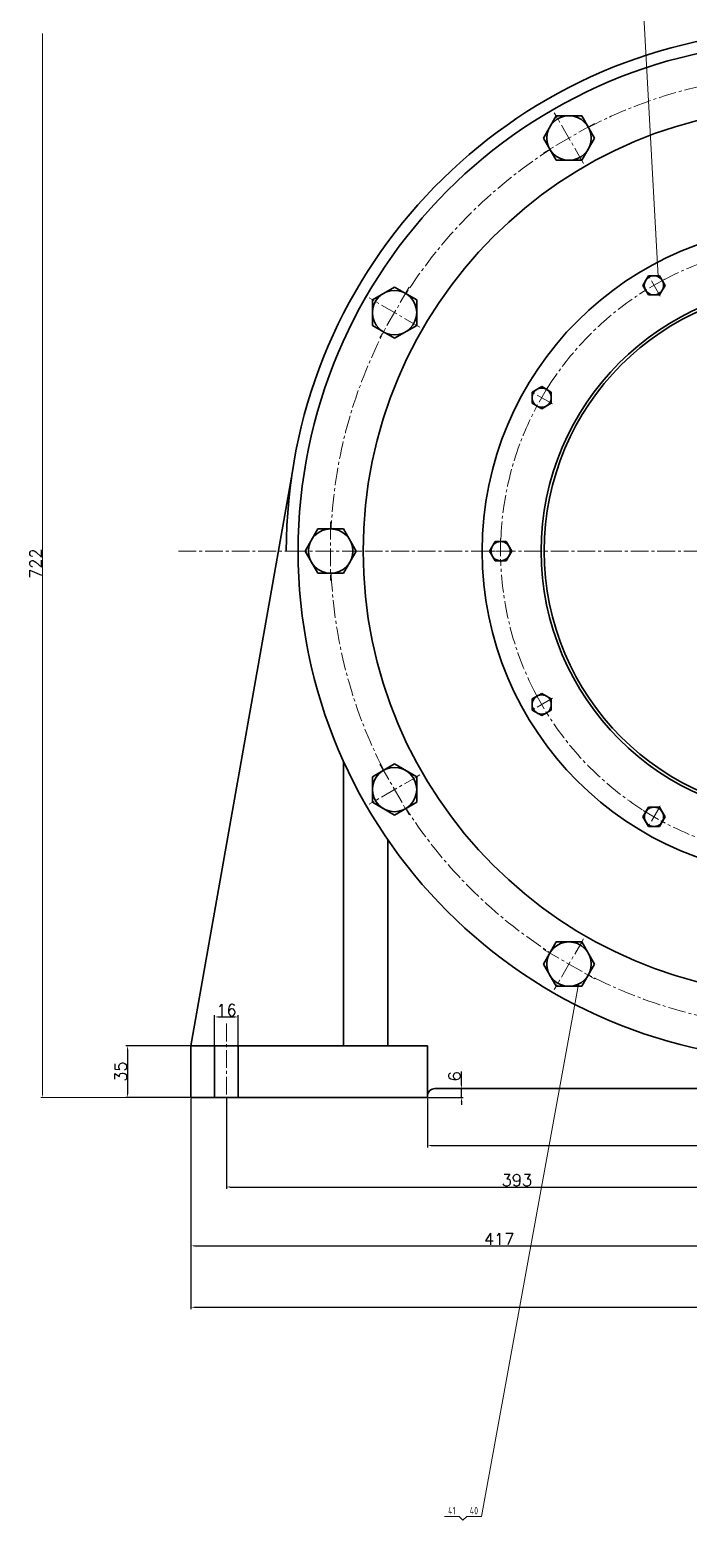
# Model space of a CAD drawing. Header units: millimetres. Extents: x -2378 to 2378, y -1682 to 1682.
# Drawn here: x 507 to 953, y 145 to 1152 of the extents above; entities that cross this region are included whole.
import ezdxf

# ---------------------------------------------------------------- set-up
doc = ezdxf.new("R2010")
doc.units = ezdxf.units.MM
doc.set_wipeout_variables(frame=1)
doc.header["$PDSIZE"] = -5
doc.linetypes.add('点画线', pattern=[18, 12, -2, 2, -2])
doc.layers.get('Defpoints').update_dxf_attribs({"lineweight": 18})
for name, color, linetype, lineweight in [('中心线层', 1, '点画线', 18), ('剖面线层', 4, 'Continuous', 18), ('尺寸线层', 3, 'Continuous', 18), ('粗实线层', 7, 'Continuous', 35), ('细实线层', 7, 'Continuous', 18)]:
    doc.layers.add(name, color=color, linetype=linetype, lineweight=lineweight)
doc.styles.get("Standard").update_dxf_attribs({"font": 'txt.shx'})
doc.styles.add('标准', font='isocp.shx', dxfattribs={"width": 0.667, "bigfont": 'gbcbig.shx'})
doc.dimstyles.new('ISO-25', dxfattribs={"dimtxt": 8, "dimasz": 2.5, "dimexe": 1.25, "dimexo": 0.625, "dimtad": 1, "dimtxsty": 'Standard', "dimcen": 2.5, "dimdle": 5, "dimadec": 0, "dimazin": 0, "dimtfac": 1, "dimtmove": 0, "dimatfit": 3, "dimfxl": 1, "dimarcsym": 0})

# ---------------------------------------------------------------- blocks, each defined once
blk = doc.blocks.new('*X16')
at = {"layer": '中心线层', "linetype": '点画线', "lineweight": 18}
for p, q in [((8.505553499465135, 0), (-8.505553499465135, 0)), ((0, -8.505553499465135), (0, 8.505553499465135))]:
    blk.add_line(p, q, dxfattribs=at)
at = {"layer": '粗实线层'}
for p, q in [((0, 7.505553499465135), (-6.5, 3.752776749732567)), ((-6.5, 3.752776749732567), (-6.5, -3.752776749732567)), ((6.5, 3.752776749732567), (0, 7.505553499465135)), ((6.5, 3.752776749732567), (6.5, -3.752776749732567)), ((-6.5, -3.752776749732567), (0, -7.505553499465135)), ((0, -7.505553499465135), (6.5, -3.752776749732567))]:
    blk.add_line(p, q, dxfattribs=at)
blk.add_circle((0, 0), 6.5, dxfattribs=at)
blk = doc.blocks.new('*X31')
at = {"layer": '细实线层', "transparency": 16777216}
for points in [[(572.8980175358535, 462.9999388581167), (573.7313508691867, 462.9999388581167), (573.3146842025201, 465.4999388581167)], [(572.8980175358535, 432.9999388581303), (573.7313508691867, 432.9999388581303), (573.3146842025201, 430.4999388581303)]]:
    blk.add_hatch(color=0, dxfattribs=at).paths.add_polyline_path(points, flags=0)
at = {"layer": '细实线层', "color": 0, "linetype": 'Continuous', "lineweight": -2, "transparency": 16777216}
for p, q in [((615.6009182012274, 465.4999388581167), (572.0646842025201, 465.4999388581167)), ((573.3146842025201, 462.9999388581167), (573.3146842025201, 432.9999388581303)), ((615.6009182012274, 430.4999388581303), (572.0646842025201, 430.4999388581303))]:
    blk.add_line(p, q, dxfattribs=at)
at = {"layer": '细实线层', "color": 0, "transparency": 16777216, "insert": (568.68968420252, 447.9999388581236), "char_height": 8, "width": 17.14285714285711, "attachment_point": 5, "rotation": 90}
blk.add_mtext('35', dxfattribs=at)
blk = doc.blocks.new('*X32')
at = {"layer": 'Defpoints', "color": 0, "transparency": 16777216}
for p in [(781.2259182012274, 436.4999388581303), (799.1856135834096, 436.4999388581303), (776.2259182012274, 430.4999388581303)]:
    blk.add_point(p, dxfattribs=at)
at = {"layer": '尺寸线层', "color": 0, "linetype": 'Continuous', "lineweight": -2, "transparency": 16777216}
for p, q in [((799.1856135834096, 438.9999388581303), (799.1856135834096, 448.0832721914636)), ((781.8509182012274, 436.4999388581303), (800.4356135834096, 436.4999388581303)), ((799.1856135834096, 430.4999388581303), (799.1856135834096, 436.4999388581303)), ((776.8509182012274, 430.4999388581303), (800.4356135834096, 430.4999388581303)), ((799.1856135834096, 427.9999388581303), (799.1856135834096, 425.4999388581303))]:
    blk.add_line(p, q, dxfattribs=at)
at = {"layer": '尺寸线层', "color": 0, "transparency": 16777216}
for points in [[(798.768946916743, 438.9999388581303), (799.6022802500762, 438.9999388581303), (799.1856135834096, 436.4999388581303)], [(798.768946916743, 427.9999388581303), (799.6022802500762, 427.9999388581303), (799.1856135834096, 430.4999388581303)]]:
    blk.add_solid(points, dxfattribs=at)
at = {"layer": '尺寸线层', "color": 0, "transparency": 16777216, "insert": (794.5606135834095, 444.7916055247971), "char_height": 8, "width": 16, "attachment_point": 5, "rotation": 90}
blk.add_mtext('\\A1;6', dxfattribs=at)
blk = doc.blocks.new('*X33')
at = {"layer": 'Defpoints', "color": 0, "transparency": 16777216}
for p in [(640.2259182012292, 430.4999388581303), (1033.225955050274, 399.4745002564988), (1033.225955050274, 369.9550804046495)]:
    blk.add_point(p, dxfattribs=at)
at = {"layer": '尺寸线层', "color": 0, "linetype": 'Continuous', "lineweight": -2, "transparency": 16777216}
for p, q in [((640.2259182012292, 429.8749388581303), (640.2259182012292, 368.7050804046495)), ((1033.225955050274, 398.8495002564988), (1033.225955050274, 368.7050804046495)), ((642.7259182012292, 369.9550804046495), (1030.725955050274, 369.9550804046495))]:
    blk.add_line(p, q, dxfattribs=at)
at = {"layer": '尺寸线层', "color": 0, "transparency": 16777216}
for points in [[(642.7259182012292, 370.3717470713162), (642.7259182012292, 369.5384137379828), (640.2259182012292, 369.9550804046495)], [(1030.725955050274, 370.3717470713162), (1030.725955050274, 369.5384137379828), (1033.225955050274, 369.9550804046495)]]:
    blk.add_solid(points, dxfattribs=at)
at = {"layer": '尺寸线层', "color": 0, "transparency": 16777216, "insert": (836.7259366257514, 374.5800804046495), "char_height": 8, "width": 28.57142857142867, "attachment_point": 5}
blk.add_mtext('\\A1;393', dxfattribs=at)
blk = doc.blocks.new('*X34')
at = {"layer": 'Defpoints', "color": 0, "transparency": 16777216}
for p in [(1450.22599189932, 430.4999388581303), (616.2259182012274, 330.1550917189517), (1450.22599189932, 288.6286393197526)]:
    blk.add_point(p, dxfattribs=at)
at = {"layer": '尺寸线层', "color": 0, "linetype": 'Continuous', "lineweight": -2, "transparency": 16777216}
for p, q in [((1450.22599189932, 429.8749388581303), (1450.22599189932, 287.3786393197526)), ((616.2259182012274, 329.5300917189517), (616.2259182012274, 287.3786393197526)), ((618.7259182012274, 288.6286393197526), (1447.72599189932, 288.6286393197526))]:
    blk.add_line(p, q, dxfattribs=at)
at = {"layer": '尺寸线层', "color": 0, "transparency": 16777216}
for points in [[(618.7259182012274, 289.0453059864192), (618.7259182012274, 288.2119726530859), (616.2259182012274, 288.6286393197526)], [(1447.72599189932, 289.0453059864192), (1447.72599189932, 288.2119726530859), (1450.22599189932, 288.6286393197526)]]:
    blk.add_solid(points, dxfattribs=at)
at = {"layer": '尺寸线层', "color": 0, "transparency": 16777216, "insert": (1033.225955050274, 293.2536393197526), "char_height": 8, "width": 29.71428571428578, "attachment_point": 5}
blk.add_mtext('\\A1;834', dxfattribs=at)
blk = doc.blocks.new('*X37')
at = {"layer": '细实线层', "transparency": 16777216}
for points in [[(634.7259182012274, 485.372369363591), (634.7259182012274, 484.5390360302576), (632.2259182012274, 484.9557026969243)], [(645.7259182012274, 485.372369363591), (645.7259182012274, 484.5390360302576), (648.2259182012274, 484.9557026969243)]]:
    blk.add_hatch(color=0, dxfattribs=at).paths.add_polyline_path(points, flags=0)
at = {"layer": '细实线层', "color": 0, "linetype": 'Continuous', "lineweight": -2, "transparency": 16777216}
for p, q in [((632.2259182012274, 466.1249388580939), (632.2259182012274, 486.2057026969243)), ((634.7259182012274, 484.9557026969243), (645.7259182012274, 484.9557026969243)), ((648.2259182012274, 466.124938858093), (648.2259182012274, 486.2057026969243))]:
    blk.add_line(p, q, dxfattribs=at)
at = {"layer": '细实线层', "color": 0, "transparency": 16777216, "insert": (640.2259182012274, 489.5807026969243), "char_height": 8, "width": 16, "attachment_point": 5}
blk.add_mtext('16', dxfattribs=at)
blk = doc.blocks.new('*X38')
at = {"layer": 'Defpoints', "color": 0, "transparency": 16777216}
for p in [(776.2259182012273, 430.4999388581303), (1290.22599189932, 430.4999388581303), (1290.22599189932, 397.9773070920346)]:
    blk.add_point(p, dxfattribs=at)
at = {"layer": '尺寸线层', "color": 0, "linetype": 'Continuous', "lineweight": -2, "transparency": 16777216}
for p, q in [((776.2259182012273, 429.8749388581303), (776.2259182012273, 396.7273070920346)), ((1290.22599189932, 429.8749388581303), (1290.22599189932, 396.7273070920346)), ((778.7259182012273, 397.9773070920346), (1287.72599189932, 397.9773070920346))]:
    blk.add_line(p, q, dxfattribs=at)
at = {"layer": '尺寸线层', "color": 0, "transparency": 16777216}
for points in [[(778.7259182012273, 398.3939737587013), (778.7259182012273, 397.5606404253679), (776.2259182012273, 397.9773070920346)], [(1287.72599189932, 398.3939737587013), (1287.72599189932, 397.5606404253679), (1290.22599189932, 397.9773070920346)]]:
    blk.add_solid(points, dxfattribs=at)
at = {"layer": '尺寸线层', "color": 0, "transparency": 16777216, "insert": (1033.225955050274, 402.6023070920346), "char_height": 8, "width": 26.28571428571422, "attachment_point": 5}
blk.add_mtext('\\A1;514', dxfattribs=at)
blk = doc.blocks.new('*X39')
at = {"layer": 'Defpoints', "color": 0, "transparency": 16777216}
for p in [(616.2259182012274, 430.4999388581303), (1033.225955050274, 368.7050804046495), (1033.225955050274, 330.1550917189517)]:
    blk.add_point(p, dxfattribs=at)
at = {"layer": '尺寸线层', "color": 0, "linetype": 'Continuous', "lineweight": -2, "transparency": 16777216}
for p, q in [((616.2259182012274, 429.8749388581303), (616.2259182012274, 328.9050917189517)), ((1033.225955050274, 368.0800804046495), (1033.225955050274, 328.9050917189517)), ((618.7259182012274, 330.1550917189517), (1030.725955050274, 330.1550917189517))]:
    blk.add_line(p, q, dxfattribs=at)
at = {"layer": '尺寸线层', "color": 0, "transparency": 16777216}
for points in [[(618.7259182012274, 330.5717583856184), (618.7259182012274, 329.738425052285), (616.2259182012274, 330.1550917189517)], [(1030.725955050274, 330.5717583856184), (1030.725955050274, 329.738425052285), (1033.225955050274, 330.1550917189517)]]:
    blk.add_solid(points, dxfattribs=at)
at = {"layer": '尺寸线层', "color": 0, "transparency": 16777216, "insert": (824.7259366257505, 334.7800917189517), "char_height": 8, "width": 27.42857142857133, "attachment_point": 5}
blk.add_mtext('\\A1;417', dxfattribs=at)
blk = doc.blocks.new('*X87')
at = {"layer": '中心线层', "linetype": '点画线', "lineweight": 18}
for p, q in [((0, -19.82050807568877), (0, 19.82050807568877)), ((19.82050807568877, 0), (-19.82050807568877, 0))]:
    blk.add_line(p, q, dxfattribs=at)
at = {"layer": '粗实线层'}
for p, q in [((0, 17.32050807568877), (-15, 8.660254037844386)), ((15, 8.660254037844386), (0, 17.32050807568877)), ((-15, 8.660254037844386), (-15, -8.660254037844386)), ((15, -8.660254037844386), (15, 8.660254037844386)), ((-15, -8.660254037844386), (0, -17.32050807568877)), ((0, -17.32050807568877), (15, -8.660254037844386))]:
    blk.add_line(p, q, dxfattribs=at)
blk.add_circle((0, 0), 15, dxfattribs=at)
blk = doc.blocks.new('*X88')
at = {"layer": '细实线层', "lineweight": 18}
h = blk.add_hatch(color=0, dxfattribs=at)
edge = h.paths.add_edge_path(flags=0)
edge.add_arc((0, 0), 0.5, 0, 360)
at = {"layer": '细实线层', "color": 0}
for p, q in [((0, 0), (-65.73791636681005, -359.9923155127364)), ((-80.73791636681005, -359.9923155127364), (-90.73791636681005, -359.9923155127364)), ((-80.73791636681005, -359.9923155127364), (-78.23791636681005, -362.4923155127364)), ((-75.73791636681005, -359.9923155127364), (-78.23791636681005, -362.4923155127364)), ((-65.73791636681005, -359.9923155127364), (-75.73791636681005, -359.9923155127364))]:
    blk.add_line(p, q, dxfattribs=at)
at = {"layer": '细实线层', "color": 0, "lineweight": 18, "char_height": 5, "width": 17, "attachment_point": 8, "line_spacing_factor": 1.150569886022795, "style": '标准'}
for s, insert in [('\\T1.1;41', (-85.73791636681005, -358.4923155127364)), ('\\T1.1;40', (-70.73791636681005, -358.4923155127364))]:
    blk.add_mtext(s, dxfattribs=dict(at, insert=insert))
blk = doc.blocks.new('*X89')
at = {"layer": '细实线层', "lineweight": 18}
h = blk.add_hatch(color=0, dxfattribs=at)
edge = h.paths.add_edge_path(flags=0)
edge.add_arc((0, -2.273736754432321e-13), 0.5000000000000001, 0, 360)
at = {"layer": '细实线层', "color": 0}
for p, q in [((-43.18165699668941, 511.0328557652518), (-53.18165699668941, 511.0328557652518)), ((-43.18165699668941, 511.0328557652518), (-40.68165699668941, 508.5328557652518)), ((-38.18165699668941, 511.0328557652518), (-40.68165699668941, 508.5328557652518)), ((-28.18165699668941, 511.0328557652518), (-38.18165699668941, 511.0328557652518)), ((0, -2.273736754432321e-13), (-28.18165699668941, 511.0328557652518))]:
    blk.add_line(p, q, dxfattribs=at)
at = {"layer": '细实线层', "color": 0, "lineweight": 18, "char_height": 5, "width": 17, "attachment_point": 8, "line_spacing_factor": 1.150569886022795, "style": '标准'}
for s, insert in [('\\T1.1;44', (-48.18165699668941, 512.5328557652518)), ('\\T1.1;43', (-33.18165699668941, 512.5328557652518))]:
    blk.add_mtext(s, dxfattribs=dict(at, insert=insert))

msp = doc.modelspace()

# ---------------------------------------------------------------- hatches: boundary and pattern name
at = {"layer": '细实线层'}
msp.add_hatch(color=256, dxfattribs=at).paths.add_polyline_path([(515.3554048817326, 432.9999388581303), (516.1887382150659, 432.9999388581303), (515.7720715483993, 430.4999388581303)], flags=0)

# ---------------------------------------------------------------- linework, layer by layer
at = {"layer": '中心线层'}
msp.add_line((640.2259182012277, 480.4493423739033), (640.2259182012301, 400.6822929513792), dxfattribs=at)
for radius in [322.5000388681829, 207.5]:
    msp.add_arc((1033.225955050274, 800), radius, 90, 270, dxfattribs=at)
at = {"layer": '尺寸线层', "linetype": 'Continuous'}
msp.add_line((515.7720715483994, 1149.99606114187), (515.7720715483993, 432.9999388581303), dxfattribs=at)
at = {"layer": '粗实线层'}
for p, q in [((684.2940517789725, 850), (616.2259182012237, 465.499938858093)), ((719.5037161820908, 657.6671730776262), (719.5037161820917, 465.499938858093)), ((749.5037161820899, 465.499938858093), (749.5037161820899, 604.5979325805256)), ((616.2259182012274, 465.4999388581167), (616.2259182012274, 430.4999388581303)), ((616.2259182012237, 465.499938858093), (776.2259182012274, 465.499938858093)), ((677.227099626756, 465.4999388580962), (616.2259182012274, 465.4999388580931)), ((632.2259182012292, 430.4999388580935), (632.2259182012274, 465.4999388580935)), ((648.2259182012274, 465.4999388580943), (648.2259182012292, 430.4999388580943)), ((776.2259182012274, 465.499938858093), (776.2259182012274, 431.4999388581303)), ((781.2259182012274, 436.4999388581303), (1033.225955050274, 436.4999388581303)), ((616.2259182012274, 430.4999388581303), (776.2259182012274, 430.4999388581303)), ((617.0037182012275, 430.4999388581303), (776.2259182012273, 430.4999388581303)), ((776.2259182012274, 431.4999388581303), (776.2259182012274, 430.4999388581303))]:
    msp.add_line(p, q, dxfattribs=at)
for centre, radius, start, end in [((1033.225955050274, 800), 352.4960611418696, 8.15465475467376, 180.0000000000001), ((1033.225955050274, 800), 344.5000388681829, 90, 270), ((1033.225955050274, 800), 300.5000388681829, 90, 270), ((1033.225955050274, 800), 220, 90, 270), ((1033.225955050274, 800), 180, 90, 270), ((1033.225955050274, 800), 177.996077221261, 90, 270), ((781.2259182012274, 431.4999388581303), 5, 90, 180.0000000000026)]:
    msp.add_arc(centre, radius, start, end, dxfattribs=at)
at = {"layer": '细实线层', "linetype": 'Continuous'}
msp.add_line((615.6009182012274, 430.4999388581303), (514.5220715483993, 430.4999388581303), dxfattribs=at)

# ---------------------------------------------------------------- texts
at = {"layer": '细实线层', "insert": (511.1470715483992, 791.4980000000002), "char_height": 8, "width": 30.85714285714266, "attachment_point": 5, "rotation": 90}
msp.add_mtext('722', dxfattribs=at)

# ---------------------------------------------------------------- dimensions: what is measured, and where the dimension line sits
at = {"layer": '尺寸线层'}
dim = msp.add_linear_dim(base=(799.1856135834096, 436.4999388581303), p1=(776.2259182012274, 430.4999388581303), p2=(781.2259182012274, 436.4999388581303), angle=90, dimstyle='ISO-25', override={"dimsah": 1, "dimtolj": 1, "dimtzin": 8}, dxfattribs=at)
dim.commit()
dim.dimension.update_dxf_attribs({"geometry": '*X32', "text_midpoint": (794.5606135834095, 444.7916055247971)})
for base, p1, p2, picture, middle in [((1450.22599189932, 288.6286393197526), (616.2259182012274, 330.1550917189517), (1450.22599189932, 430.4999388581303), '*X34', (1033.225955050274, 293.2536393197526)), ((1033.225955050274, 330.1550917189517), (616.2259182012274, 430.4999388581303), (1033.225955050274, 368.7050804046495), '*X39', (824.7259366257505, 334.7800917189517)), ((1033.225955050274, 369.9550804046495), (640.2259182012292, 430.4999388581303), (1033.225955050274, 399.4745002564988), '*X33', (836.7259366257514, 374.5800804046495)), ((1290.22599189932, 397.9773070920346), (776.2259182012273, 430.4999388581303), (1290.22599189932, 430.4999388581303), '*X38', (1033.225955050274, 402.6023070920346))]:
    dim = msp.add_linear_dim(base=base, p1=p1, p2=p2, dimstyle='ISO-25', override={"dimsah": 1, "dimtolj": 1, "dimtzin": 8}, dxfattribs=at)
    dim.commit()
    dim.dimension.update_dxf_attribs({"geometry": picture, "text_midpoint": middle})
at = {"layer": '细实线层'}
dim = msp.add_linear_dim(base=(648.2259182012274, 484.955702696924), p1=(632.2259182012274, 465.4999388580939), p2=(648.2259182012274, 465.499938858093), dimstyle='ISO-25', override={"dimsah": 1, "dimtolj": 1, "dimtzin": 8}, dxfattribs=at)
dim.commit()
dim.dimension.update_dxf_attribs({"geometry": '*X37', "text_midpoint": (640.2259182012274, 489.5807026969243)})
dim = msp.add_linear_dim(base=(573.3146842025201, 430.4999388581303), p1=(616.2259182012274, 465.4999388581167), p2=(616.2259182012274, 430.4999388581303), angle=90, dimstyle='ISO-25', override={"dimsah": 1, "dimtolj": 1, "dimtzin": 8}, dxfattribs=at)
dim.commit()
dim.dimension.update_dxf_attribs({"geometry": '*X31', "text_midpoint": (568.68968420252, 447.9999388581236)})

# ---------------------------------------------------------------- next in the draw order: wipeouts: each hides what was drawn before it
for points, layer in [([(935.0950139947828, 982.9444415357596), (934.5272085523121, 983.9279094109328), (934.5272085523121, 983.9279094109328), (933.2186256199166, 986.1944415357597), (933.2186256199166, 986.1944415357597), (929.4658487354138, 986.1944415357597), (929.4658487354138, 986.1944415357597), (925.7130721204514, 986.1944415357597), (925.7130721204514, 986.1944415357597), (923.8366836645982, 982.9444413954865), (923.8366836645982, 982.9444413954865), (921.9602953707189, 979.6944415357597), (921.9602953707189, 979.6944415357597), (923.2688783031144, 977.427909410933), (923.2688783031144, 977.427909410933), (923.8366837728498, 976.4444414885361), (923.8366837728498, 976.4444414885361), (925.7130721204514, 973.1944415357596), (925.7130721204514, 973.1944415357596), (929.4658489972464, 973.1944415357596), (929.4658489972464, 973.1944415357596), (933.2186256199166, 973.1944415357596), (933.2186256199166, 973.1944415357596), (935.0950140817766, 976.4444416864372), (935.0950140817766, 976.4444416864372), (936.9714023696491, 979.6944415357597), (936.9714023696491, 979.6944415357597)], '中心线层'), ([(856.7698464310656, 909.3690633233796), (855.7863785558924, 909.9368687658502), (855.7863785558924, 909.9368687658502), (853.5198464310656, 911.2454516982459), (853.5198464310656, 911.2454516982459), (850.2698463143512, 909.3690632559945), (850.2698463143512, 909.3690632559945), (847.0198464310655, 907.4926749485134), (847.0198464310655, 907.4926749485134), (847.0198464310655, 903.7398980368073), (847.0198464310655, 903.7398980368073), (847.0198464310655, 899.9871214490482), (847.0198464310655, 899.9871214490482), (849.2863785558924, 898.6785385166526), (849.2863785558924, 898.6785385166526), (850.2698464782893, 898.1107330469172), (850.2698464782893, 898.1107330469172), (853.5198464310656, 896.2343446993157), (853.5198464310656, 896.2343446993157), (856.7698465411048, 898.110733137713), (856.7698465411048, 898.110733137713), (860.0198464310655, 899.9871214490482), (860.0198464310655, 899.9871214490482), (860.0198464310655, 903.7398983727682), (860.0198464310655, 903.7398983727682), (860.0198464310655, 907.4926749485134), (860.0198464310655, 907.4926749485134)], '中心线层'), ([(825.7259506714031, 806.488332916551), (824.590339786462, 806.488332916551), (824.590339786462, 806.488332916551), (821.9731739216705, 806.488332916551), (821.9731739216705, 806.488332916551), (820.0967854794192, 803.2383327998367), (820.0967854794192, 803.2383327998367), (818.220397171938, 799.988332916551), (818.220397171938, 799.988332916551), (820.0967856277911, 796.7383327762778), (820.0967856277911, 796.7383327762778), (821.9731739216705, 793.488332916551), (821.9731739216705, 793.488332916551), (824.590339786462, 793.488332916551), (824.590339786462, 793.488332916551), (825.7259507259323, 793.488332916551), (825.7259507259323, 793.488332916551), (829.4787274211357, 793.488332916551), (829.4787274211357, 793.488332916551), (831.3551158595332, 796.7383330265903), (831.3551158595332, 796.7383330265903), (833.2315041708682, 799.988332916551), (833.2315041708682, 799.988332916551), (831.3551157090083, 803.2383330672286), (831.3551157090083, 803.2383330672286), (829.4787274211357, 806.488332916551), (829.4787274211357, 806.488332916551)], '中心线层'), ([(850.2815135145142, 701.8690589445087), (849.2980456393411, 701.3012535020381), (849.2980456393411, 701.3012535020381), (847.0315135145142, 699.9926705696424), (847.0315135145142, 699.9926705696424), (847.0315135145142, 696.2398936851397), (847.0315135145142, 696.2398936851397), (847.0315135145142, 692.4871170701773), (847.0315135145142, 692.4871170701773), (850.2815136547874, 690.6107286143242), (850.2815136547874, 690.6107286143242), (853.5315135145144, 688.7343403204447), (853.5315135145144, 688.7343403204447), (855.7980456393411, 690.0429232528404), (855.7980456393411, 690.0429232528404), (856.7815135617379, 690.6107287225757), (856.7815135617379, 690.6107287225757), (860.0315135145142, 692.4871170701773), (860.0315135145142, 692.4871170701773), (860.0315135145142, 696.2398939469724), (860.0315135145142, 696.2398939469724), (860.0315135145142, 699.9926705696424), (860.0315135145142, 699.9926705696424), (856.7815133638367, 701.8690590315025), (856.7815133638367, 701.8690590315025), (853.5315135145144, 703.745447319375), (853.5315135145144, 703.745447319375)], '中心线层'), ([(923.8568917268948, 623.5438913807915), (923.2890862844242, 622.5604235056181), (923.2890862844242, 622.5604235056181), (921.9805033520287, 620.2938913807915), (921.9805033520287, 620.2938913807915), (923.8568917942799, 617.0438912640772), (923.8568917942799, 617.0438912640772), (925.7332801017612, 613.7938913807915), (925.7332801017612, 613.7938913807915), (929.4860570134672, 613.7938913807915), (929.4860570134672, 613.7938913807915), (933.2388336012264, 613.7938913807915), (933.2388336012264, 613.7938913807915), (934.5474165336219, 616.0604235056184), (934.5474165336219, 616.0604235056184), (935.1152220033573, 617.0438914280152), (935.1152220033573, 617.0438914280152), (936.9916103509589, 620.2938913807915), (936.9916103509589, 620.2938913807915), (935.1152219125614, 623.5438914908308), (935.1152219125614, 623.5438914908308), (933.2388336012264, 626.7938913807915), (933.2388336012264, 626.7938913807915), (929.4860566775062, 626.7938913807915), (929.4860566775062, 626.7938913807915), (925.7332801017612, 626.7938913807915), (925.7332801017612, 626.7938913807915)], '中心线层'), ([(884.9663166729476, 1086.7932263813148), (883.7761887287847, 1088.8545884481123), (883.7761887287847, 1088.8545884481123), (880.6361896540254, 1094.2932263813148), (880.6361896540254, 1094.2932263813148), (871.9759352509516, 1094.2932263813148), (871.9759352509516, 1094.2932263813148), (863.3156815783366, 1094.2932263813148), (863.3156815783366, 1094.2932263813148), (858.9855543942332, 1086.7932260952125), (858.9855543942332, 1086.7932260952125), (854.6554275404924, 1079.2932263813148), (854.6554275404924, 1079.2932263813148), (857.7954266152517, 1073.8545884481123), (857.7954266152517, 1073.8545884481123), (858.9855546834676, 1071.7932261664482), (858.9855546834676, 1071.7932261664482), (863.3156815783366, 1064.2932263813148), (863.3156815783366, 1064.2932263813148), (871.9759361556607, 1064.2932263813148), (871.9759361556607, 1064.2932263813148), (880.6361896540254, 1064.2932263813148), (880.6361896540254, 1064.2932263813148), (884.9663169129504, 1071.7932267970118), (884.9663169129504, 1071.7932267970118), (889.2964436918699, 1079.2932263813148), (889.2964436918699, 1079.2932263813148)], '剖面线层'), ([(761.4327286689578, 974.240400490857), (759.37136660216, 975.4305284350199), (759.37136660216, 975.4305284350199), (753.9327286689578, 978.5705275097793), (753.9327286689578, 978.5705275097793), (746.4327283526599, 974.2404003082424), (746.4327283526599, 974.2404003082424), (738.9327286689578, 969.910273471935), (738.9327286689578, 969.910273471935), (738.9327286689578, 961.2500191037282), (738.9327286689578, 961.2500191037282), (738.9327286689578, 952.5897653962461), (738.9327286689578, 952.5897653962461), (744.37136660216, 949.4497663214869), (744.37136660216, 949.4497663214869), (746.4327288838241, 948.2596382532707), (746.4327288838241, 948.2596382532707), (753.9327286689578, 943.9295113584018), (753.9327286689578, 943.9295113584018), (761.4327291361609, 948.2596386470638), (761.4327291361609, 948.2596386470638), (768.9327286689577, 952.5897653962461), (768.9327286689577, 952.5897653962461), (768.9327286689577, 961.2500199140961), (768.9327286689577, 961.2500199140961), (768.9327286689577, 969.910273471935), (768.9327286689577, 969.910273471935)], '剖面线层'), ([(746.4327286689588, 651.7403616226741), (744.3713666021612, 650.5502336785112), (744.3713666021612, 650.5502336785112), (738.9327286689588, 647.4102346037517), (738.9327286689588, 647.4102346037517), (738.9327286689588, 638.749980200678), (738.9327286689588, 638.749980200678), (738.9327286689588, 630.089726528063), (738.9327286689588, 630.089726528063), (746.4327289550612, 625.7595993439596), (746.4327289550612, 625.7595993439596), (753.9327286689588, 621.4294724902188), (753.9327286689588, 621.4294724902188), (759.3713666021612, 624.5694715649781), (759.3713666021612, 624.5694715649781), (761.4327288838252, 625.7595996331942), (761.4327288838252, 625.7595996331942), (768.9327286689588, 630.0897265280632), (768.9327286689588, 630.0897265280632), (768.9327286689588, 638.7499811053873), (768.9327286689588, 638.7499811053873), (768.9327286689588, 647.4102346037519), (768.9327286689588, 647.4102346037519), (761.4327282532618, 651.7403618626769), (761.4327282532618, 651.7403618626769), (753.9327286689588, 656.0704886415963), (753.9327286689588, 656.0704886415963)], '剖面线层'), ([(858.9855545594164, 528.2067736186841), (857.7954266152536, 526.1454115518865), (857.7954266152536, 526.1454115518865), (854.6554275404942, 520.7067736186841), (854.6554275404942, 520.7067736186841), (858.9855547420311, 513.2067733023861), (858.9855547420311, 513.2067733023861), (863.3156815783387, 505.7067736186841), (863.3156815783387, 505.7067736186841), (871.9759359465455, 505.7067736186841), (871.9759359465455, 505.7067736186841), (880.6361896540275, 505.7067736186841), (880.6361896540275, 505.7067736186841), (883.7761887287867, 511.1454115518865), (883.7761887287867, 511.1454115518865), (884.9663167970028, 513.2067738335505), (884.9663167970028, 513.2067738335505), (889.2964436918717, 520.7067736186841), (889.2964436918717, 520.7067736186841), (884.9663164032097, 528.2067740858872), (884.9663164032097, 528.2067740858872), (880.6361896540272, 535.7067736186841), (880.6361896540272, 535.7067736186841), (871.9759351361773, 535.7067736186841), (871.9759351361773, 535.7067736186841), (863.3156815783386, 535.7067736186841), (863.3156815783386, 535.7067736186841)], '剖面线层')]:
    msp.add_wipeout(points).dxf.layer = layer

# ---------------------------------------------------------------- next in the draw order: linework, layer by layer
at = {"layer": '中心线层'}
msp.add_line((607.7552978005988, 799.9999999999999), (1462.619123576082, 800), dxfattribs=at)

# ---------------------------------------------------------------- next in the draw order: block references
for p, rotation in [((929.4658488701839, 979.6944415357596), 29.99999999999996), ((853.5198464310656, 903.7398981987806), 59.99999999999992), ((825.7259506714031, 799.988332916551), 89.99999999999999), ((853.5315135145142, 696.2398938199099), 120), ((929.4860568514937, 620.2938913807914), 150)]:
    msp.add_blockref('*X16', p, dxfattribs=dict(at, rotation=rotation))
at = {"layer": '剖面线层'}
for p, rotation in [((871.9759356161811, 1079.293226381315), 30), ((753.9327286689577, 961.2500194340905), 59.99999999999999), ((753.9327286689588, 638.7499805659075), 120), ((871.9759356161829, 520.7067736186841), 150)]:
    msp.add_blockref('*X87', p, dxfattribs=dict(at, rotation=rotation))
at = {"layer": '细实线层'}
for name, p in [('*X89', (932.3950084281536, 985.5890375543667)), ('*X88', (878.4976156442716, 507.132154027552))]:
    msp.add_blockref(name, p, dxfattribs=at)

# ---------------------------------------------------------------- next in the draw order: wipeouts: each hides what was drawn before it
msp.add_wipeout([(710.7259161820906, 814.9999999999989), (708.3456602937648, 814.9999999999989), (708.3456602937648, 814.9999999999989), (702.0656621442463, 814.9999999999989), (702.0656621442463, 814.9999999999989), (697.7355349427093, 807.4999996837008), (697.7355349427093, 807.4999996837008), (693.4054081064019, 799.9999999999989), (693.4054081064019, 799.9999999999989), (697.7355352905053, 792.4999997138965), (697.7355352905053, 792.4999997138965), (702.0656621442463, 784.9999999999989), (702.0656621442463, 784.9999999999989), (708.3456602937648, 784.9999999999989), (708.3456602937648, 784.9999999999989), (710.725916430197, 784.9999999999989), (710.725916430197, 784.9999999999989), (719.3861702199351, 784.9999999999989), (719.3861702199351, 784.9999999999989), (723.7162975085971, 792.500000467202), (723.7162975085971, 792.500000467202), (728.0464242577793, 799.9999999999989), (728.0464242577793, 799.9999999999989), (723.7162969988544, 807.5000004156958), (723.7162969988544, 807.5000004156958), (719.3861702199351, 814.9999999999989), (719.3861702199351, 814.9999999999989)]).dxf.layer = '剖面线层'

# ---------------------------------------------------------------- next in the draw order: block references
at = {"layer": '剖面线层', "rotation": 90}
msp.add_blockref('*X87', (710.7259161820906, 799.9999999999987), dxfattribs=at)

doc.saveas('drawing.dxf')
